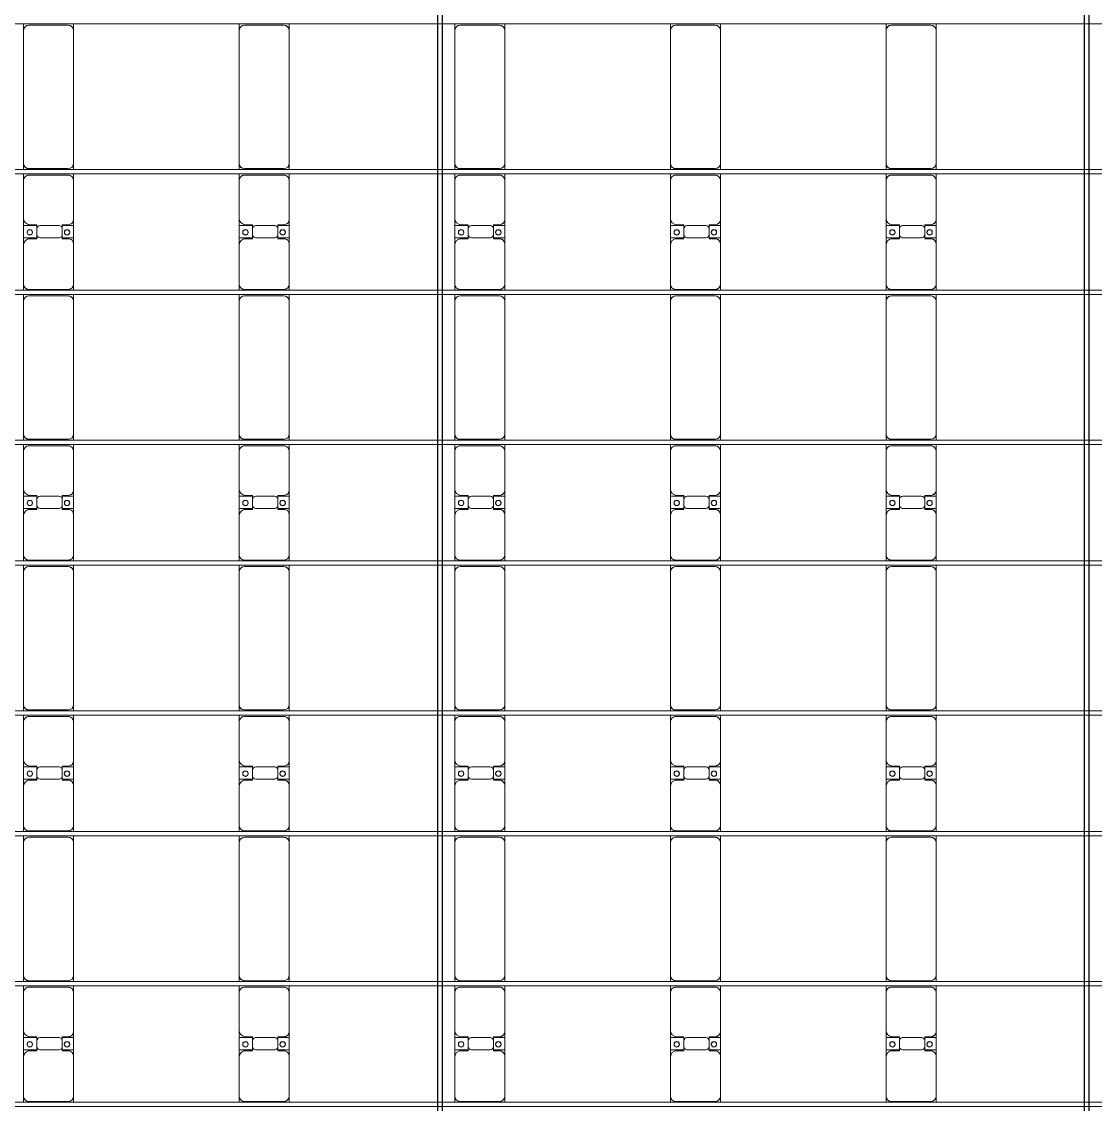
# Model space of a CAD drawing. Header units: millimetres. Extents: x -147246 to 112336, y -213734 to -86506.
# Drawn here: x -84365 to -74407, y -160965 to -150925 of the extents above; entities that cross this region are included whole.
import ezdxf

# ---------------------------------------------------------------- set-up
doc = ezdxf.new("R2010")
doc.units = ezdxf.units.MM
doc.layers.add('A-GENM', color=13, linetype='Continuous', lineweight=9)
doc.layers.add('S-BEAM', color=12, linetype='Continuous', lineweight=9)

# ---------------------------------------------------------------- blocks, each defined once
blk = doc.blocks.new('Dầm C52 - Dầm C52-18783-BỐ TRÍ KHUNG KẾT CẤU BÈ PIN 05')
at = {"layer": 'S-BEAM', "color": 1}
blk.add_line((-74474, 20), (74474, 20), dxfattribs=at)
blk = doc.blocks.new('Dầm C52 - Dầm C52-18784-BỐ TRÍ KHUNG KẾT CẤU BÈ PIN 05')
at = {"layer": 'S-BEAM', "color": 1}
for p, q in [((-74474, 20), (74474, 20)), ((74474, -20), (-74474, -20))]:
    blk.add_line(p, q, dxfattribs=at)
blk = doc.blocks.new('Dầm C52 - Dầm C52-18785-BỐ TRÍ KHUNG KẾT CẤU BÈ PIN 05')
at = {"layer": 'S-BEAM', "color": 1}
for p, q in [((-74474, 20), (74474, 20)), ((74474, -20), (-74474, -20))]:
    blk.add_line(p, q, dxfattribs=at)
blk = doc.blocks.new('Dầm C52 - Dầm C52-18786-BỐ TRÍ KHUNG KẾT CẤU BÈ PIN 05')
at = {"layer": 'S-BEAM', "color": 1}
for p, q in [((-74474, 20), (74474, 20)), ((74474, -20), (-74474, -20))]:
    blk.add_line(p, q, dxfattribs=at)
blk = doc.blocks.new('Dầm C52 - Dầm C52-18787-BỐ TRÍ KHUNG KẾT CẤU BÈ PIN 05')
at = {"layer": 'S-BEAM', "color": 1}
for p, q in [((-74474, 20), (74474, 20)), ((74474, -20), (-74474, -20))]:
    blk.add_line(p, q, dxfattribs=at)
blk = doc.blocks.new('Dầm C52 - Hộp 40x60-25898-BỐ TRÍ KHUNG KẾT CẤU BÈ PIN 05')
at = {"layer": 'S-BEAM', "color": 3, "lineweight": 25}
for p, q in [((-55982, 20), (55982, 20)), ((55982, -20), (-55982, -20))]:
    blk.add_line(p, q, dxfattribs=at)
blk = doc.blocks.new('Dầm C52 - Hộp 40x60-V1-BỐ TRÍ KHUNG KẾT CẤU BÈ PIN 05')
at = {"layer": 'S-BEAM', "color": 3, "lineweight": 25}
for p, q in [((-16391, 20), (55982, 20)), ((55982, -20), (-16391, -20))]:
    blk.add_line(p, q, dxfattribs=at)
blk = doc.blocks.new('Dai phao do pin - DẢI PHAO ĐỠ PIN-V7-BỐ TRÍ KHUNG KẾT CẤU BÈ PIN 05')
at = {"layer": 'A-GENM', "color": 7}
for p, q in [((40873, 242), (40930, 242)), ((41290, 242), (40930, 242)), ((41290, 242), (41472, 242)), ((41358, 242), (41540, 242)), ((41358, 118), (41358, 242)), ((41472, 242), (41472, 118)), ((41890, 242), (41540, 242)), ((41890, 242), (41953, 242)), ((41993, 242), (42050, 242)), ((43280, 242), (42050, 242)), ((43280, 242), (43343, 242)), ((43383, 242), (43440, 242)), ((43800, 242), (43440, 242)), ((43800, 242), (43982, 242)), ((43868, 242), (44050, 242)), ((43868, 118), (43868, 242)), ((43982, 242), (43982, 118)), ((44400, 242), (44050, 242)), ((44400, 242), (44463, 242)), ((44503, 242), (44560, 242)), ((45790, 242), (44560, 242)), ((45790, 242), (45853, 242)), ((45893, 242), (45950, 242)), ((46310, 242), (45950, 242)), ((46310, 242), (46492, 242)), ((46378, 242), (46560, 242)), ((46378, 118), (46378, 242)), ((46492, 242), (46492, 118)), ((46910, 242), (46560, 242)), ((46910, 242), (46973, 242)), ((47013, 242), (47070, 242)), ((48300, 242), (47070, 242)), ((48300, 242), (48363, 242)), ((48403, 242), (48460, 242)), ((48820, 242), (48460, 242)), ((48820, 242), (49002, 242)), ((48888, 242), (49070, 242)), ((48888, 118), (48888, 242)), ((49002, 242), (49002, 118)), ((49420, 242), (49070, 242)), ((49420, 242), (49483, 242)), ((49523, 242), (49580, 242)), ((50810, 242), (49580, 242)), ((50810, 242), (50873, 242)), ((40880, 192), (40880, -173)), ((41350, 118), (41350, 182)), ((41442, 118), (41350, 118)), ((41480, 118), (41388, 118)), ((41480, 182), (41480, 118)), ((41940, -173), (41940, 192)), ((42000, 192), (42000, -173)), ((43330, -173), (43330, 192)), ((43390, 192), (43390, -173)), ((43860, 118), (43860, 182)), ((43952, 118), (43860, 118)), ((43990, 118), (43898, 118)), ((43990, 182), (43990, 118)), ((44450, -173), (44450, 192)), ((44510, 192), (44510, -173)), ((45840, -173), (45840, 192)), ((45900, 192), (45900, -173)), ((46370, 118), (46370, 182)), ((46462, 118), (46370, 118)), ((46500, 118), (46408, 118)), ((46500, 182), (46500, 118)), ((46960, -173), (46960, 192)), ((47020, 192), (47020, -173)), ((48350, -173), (48350, 192)), ((48410, 192), (48410, -173)), ((48880, 118), (48880, 182)), ((48972, 118), (48880, 118)), ((49010, 118), (48918, 118)), ((49010, 182), (49010, 118)), ((49470, -173), (49470, 192)), ((49530, 192), (49530, -173)), ((50860, -173), (50860, 192)), ((41358, 88), (41358, -88)), ((41472, -88), (41472, 88)), ((43868, 88), (43868, -88)), ((43982, -88), (43982, 88)), ((46378, 88), (46378, -88)), ((46492, -88), (46492, 88)), ((48888, 88), (48888, -88)), ((49002, -88), (49002, 88)), ((41350, -173), (41350, -118)), ((41350, -118), (41442, -118)), ((41358, -223), (41358, -118)), ((41388, -118), (41480, -118)), ((41472, -118), (41472, -223)), ((41480, -118), (41480, -173)), ((43860, -173), (43860, -118)), ((43860, -118), (43952, -118)), ((43868, -223), (43868, -118)), ((43898, -118), (43990, -118)), ((43982, -118), (43982, -223)), ((43990, -118), (43990, -173)), ((46370, -173), (46370, -118)), ((46370, -118), (46462, -118)), ((46378, -223), (46378, -118)), ((46408, -118), (46500, -118)), ((46492, -118), (46492, -223)), ((46500, -118), (46500, -173)), ((48880, -173), (48880, -118)), ((48880, -118), (48972, -118)), ((48888, -223), (48888, -118)), ((48918, -118), (49010, -118)), ((49002, -118), (49002, -223)), ((49010, -118), (49010, -173)), ((40930, -223), (40873, -223)), ((40930, -223), (41300, -223)), ((41472, -223), (41300, -223)), ((41530, -223), (41358, -223)), ((41530, -223), (41890, -223)), ((41953, -223), (41890, -223)), ((42050, -223), (41993, -223)), ((42050, -223), (43280, -223)), ((43343, -223), (43280, -223)), ((43440, -223), (43383, -223)), ((43440, -223), (43810, -223)), ((43982, -223), (43810, -223)), ((44040, -223), (43868, -223)), ((44040, -223), (44400, -223)), ((44463, -223), (44400, -223)), ((44560, -223), (44503, -223)), ((44560, -223), (45790, -223)), ((45853, -223), (45790, -223)), ((45950, -223), (45893, -223)), ((45950, -223), (46320, -223)), ((46492, -223), (46320, -223)), ((46550, -223), (46378, -223)), ((46550, -223), (46910, -223)), ((46973, -223), (46910, -223)), ((47070, -223), (47013, -223)), ((47070, -223), (48300, -223)), ((48363, -223), (48300, -223)), ((48460, -223), (48403, -223)), ((48460, -223), (48830, -223)), ((49002, -223), (48830, -223)), ((49060, -223), (48888, -223)), ((49060, -223), (49420, -223)), ((49483, -223), (49420, -223)), ((49580, -223), (49523, -223)), ((49580, -223), (50810, -223)), ((50873, -223), (50810, -223))]:
    blk.add_line(p, q, dxfattribs=at)
for centre, radius, start, end in [((40930, 192), 50, 90, 180), ((40930, 192), 50, 135, 180), ((41290, 182), 60, 360, 90), ((41290, 182), 60, 360, 30), ((41409, 183), 25, 0, 180), ((41411, 183), 25, 0, 180), ((41540, 182), 60, 90, 180), ((41540, 182), 60, 150, 180), ((41890, 192), 50, 360, 90), ((41890, 192), 50, 360, 45), ((42050, 192), 50, 90, 180), ((42050, 192), 50, 105, 180), ((43280, 192), 50, 360, 90), ((43280, 192), 50, 15, 90), ((43440, 192), 50, 90, 180), ((43440, 192), 50, 135, 180), ((43800, 182), 60, 360, 90), ((43800, 182), 60, 360, 30), ((43919, 183), 25, 0, 180), ((43921, 183), 25, 360, 180), ((44050, 182), 60, 90, 180), ((44050, 182), 60, 150, 180), ((44400, 192), 50, 0, 90), ((44400, 192), 50, 0, 45), ((44560, 192), 50, 90, 180), ((44560, 192), 50, 105, 180), ((45790, 192), 50, 0, 90), ((45790, 192), 50, 15, 90), ((45950, 192), 50, 90, 180), ((45950, 192), 50, 135, 180), ((46310, 182), 60, 0, 90), ((46310, 182), 60, 0, 30), ((46429, 183), 25, 0, 180), ((46431, 183), 25, 0, 180), ((46560, 182), 60, 90, 180), ((46560, 182), 60, 150, 180), ((46910, 192), 50, 360, 90), ((46910, 192), 50, 360, 45), ((47070, 192), 50, 90, 180), ((47070, 192), 50, 105, 180), ((48300, 192), 50, 0, 90), ((48300, 192), 50, 15, 90), ((48460, 192), 50, 90, 180), ((48460, 192), 50, 135, 180), ((48820, 182), 60, 0, 90), ((48820, 182), 60, 0, 30), ((48939, 183), 25, 0, 180), ((48941, 183), 25, 0, 180), ((49070, 182), 60, 90, 180), ((49070, 182), 60, 150, 180), ((49420, 192), 50, 0, 90), ((49420, 192), 50, 0, 45), ((49580, 192), 50, 90, 180), ((49580, 192), 50, 105, 180), ((50810, 192), 50, 0, 90), ((50810, 192), 50, 15, 90), ((41388, 88), 30, 90, 180), ((41409, 183), 25, 180, 0), ((41411, 183), 25, 180, 0), ((41442, 88), 30, 0, 90), ((43898, 88), 30, 90, 180), ((43919, 183), 25, 180, 0), ((43921, 183), 25, 180, 360), ((43952, 88), 30, 0, 90), ((46408, 88), 30, 90, 180), ((46429, 183), 25, 180, 0), ((46431, 183), 25, 180, 0), ((46462, 88), 30, 0, 90), ((48918, 88), 30, 90, 180), ((48939, 183), 25, 180, 0), ((48941, 183), 25, 180, 0), ((48972, 88), 30, 0, 90), ((41388, -88), 30, 180, 270), ((41442, -88), 30, 270, 0), ((43898, -88), 30, 180, 270), ((43952, -88), 30, 270, 0), ((46408, -88), 30, 180, 270), ((46462, -88), 30, 270, 0), ((48918, -88), 30, 180, 270), ((48972, -88), 30, 270, 0), ((40930, -173), 50, 180, 270), ((40930, -173), 50, 180, 225), ((41300, -173), 50, 270, 360), ((41300, -173), 50, 315, 0), ((41409, -162), 25, 360, 180), ((41409, -162), 25, 180, 360), ((41411, -162), 25, 0, 180), ((41411, -162), 25, 180, 0), ((41530, -173), 50, 180, 270), ((41530, -173), 50, 180, 225), ((41890, -173), 50, 270, 0), ((41890, -173), 50, 315, 0), ((42050, -173), 50, 180, 270), ((42050, -173), 50, 180, 270), ((43280, -173), 50, 270, 360), ((43280, -173), 50, 285, 360), ((43440, -173), 50, 180, 270), ((43440, -173), 50, 180, 225), ((43810, -173), 50, 270, 360), ((43810, -173), 50, 315, 360), ((43919, -162), 25, 0, 180), ((43919, -162), 25, 180, 360), ((43921, -162), 25, 360, 180), ((43921, -162), 25, 180, 0), ((44040, -173), 50, 180, 270), ((44040, -173), 50, 180, 225), ((44400, -173), 50, 270, 360), ((44400, -173), 50, 315, 360), ((44560, -173), 50, 180, 270), ((44560, -173), 50, 180, 270), ((45790, -173), 50, 270, 0), ((45790, -173), 50, 285, 0), ((45950, -173), 50, 180, 270), ((45950, -173), 50, 180, 225), ((46320, -173), 50, 270, 0), ((46320, -173), 50, 315, 0), ((46429, -162), 25, 360, 180), ((46429, -162), 25, 180, 360), ((46431, -162), 25, 0, 180), ((46431, -162), 25, 180, 0), ((46550, -173), 50, 180, 270), ((46550, -173), 50, 180, 225), ((46910, -173), 50, 270, 0), ((46910, -173), 50, 315, 0), ((47070, -173), 50, 180, 270), ((47070, -173), 50, 180, 270), ((48300, -173), 50, 270, 0), ((48300, -173), 50, 285, 0), ((48460, -173), 50, 180, 270), ((48460, -173), 50, 180, 225), ((48830, -173), 50, 270, 0), ((48830, -173), 50, 315, 0), ((48939, -162), 25, 0, 180), ((48939, -162), 25, 180, 360), ((48941, -162), 25, 0, 180), ((48941, -162), 25, 180, 360), ((49060, -173), 50, 180, 270), ((49060, -173), 50, 180, 225), ((49420, -173), 50, 270, 0), ((49420, -173), 50, 315, 0), ((49580, -173), 50, 180, 270), ((49580, -173), 50, 180, 270), ((50810, -173), 50, 270, 0), ((50810, -173), 50, 285, 0)]:
    blk.add_arc(centre, radius, start, end, dxfattribs=at)
blk = doc.blocks.new('Dai phao do pin - DẢI PHAO ĐỠ PIN-V8-BỐ TRÍ KHUNG KẾT CẤU BÈ PIN 05')
at = {"layer": 'A-GENM', "color": 7}
for p, q in [((40873, 242), (40930, 242)), ((41290, 242), (40930, 242)), ((41290, 242), (41472, 242)), ((41358, 242), (41540, 242)), ((41358, 118), (41358, 242)), ((41472, 242), (41472, 118)), ((41890, 242), (41540, 242)), ((41890, 242), (41953, 242)), ((41993, 242), (42050, 242)), ((43280, 242), (42050, 242)), ((43280, 242), (43343, 242)), ((43383, 242), (43440, 242)), ((43800, 242), (43440, 242)), ((43800, 242), (43982, 242)), ((43868, 242), (44050, 242)), ((43868, 118), (43868, 242)), ((43982, 242), (43982, 118)), ((44400, 242), (44050, 242)), ((44400, 242), (44463, 242)), ((44503, 242), (44560, 242)), ((45790, 242), (44560, 242)), ((45790, 242), (45853, 242)), ((45893, 242), (45950, 242)), ((46310, 242), (45950, 242)), ((46310, 242), (46492, 242)), ((46378, 242), (46560, 242)), ((46378, 118), (46378, 242)), ((46492, 242), (46492, 118)), ((46910, 242), (46560, 242)), ((46910, 242), (46973, 242)), ((47013, 242), (47070, 242)), ((48300, 242), (47070, 242)), ((48300, 242), (48363, 242)), ((48403, 242), (48460, 242)), ((48820, 242), (48460, 242)), ((48820, 242), (49002, 242)), ((48888, 242), (49070, 242)), ((48888, 118), (48888, 242)), ((49002, 242), (49002, 118)), ((49420, 242), (49070, 242)), ((49420, 242), (49483, 242)), ((49523, 242), (49580, 242)), ((50810, 242), (49580, 242)), ((50810, 242), (50873, 242)), ((40880, 192), (40880, -173)), ((41350, 118), (41350, 182)), ((41442, 118), (41350, 118)), ((41480, 118), (41388, 118)), ((41480, 182), (41480, 118)), ((41940, -173), (41940, 192)), ((42000, 192), (42000, -173)), ((43330, -173), (43330, 192)), ((43390, 192), (43390, -173)), ((43860, 118), (43860, 182)), ((43952, 118), (43860, 118)), ((43990, 118), (43898, 118)), ((43990, 182), (43990, 118)), ((44450, -173), (44450, 192)), ((44510, 192), (44510, -173)), ((45840, -173), (45840, 192)), ((45900, 192), (45900, -173)), ((46370, 118), (46370, 182)), ((46462, 118), (46370, 118)), ((46500, 118), (46408, 118)), ((46500, 182), (46500, 118)), ((46960, -173), (46960, 192)), ((47020, 192), (47020, -173)), ((48350, -173), (48350, 192)), ((48410, 192), (48410, -173)), ((48880, 118), (48880, 182)), ((48972, 118), (48880, 118)), ((49010, 118), (48918, 118)), ((49010, 182), (49010, 118)), ((49470, -173), (49470, 192)), ((49530, 192), (49530, -173)), ((50860, -173), (50860, 192)), ((41358, 88), (41358, -88)), ((41472, -88), (41472, 88)), ((43868, 88), (43868, -88)), ((43982, -88), (43982, 88)), ((46378, 88), (46378, -88)), ((46492, -88), (46492, 88)), ((48888, 88), (48888, -88)), ((49002, -88), (49002, 88)), ((41350, -173), (41350, -118)), ((41350, -118), (41442, -118)), ((41358, -223), (41358, -118)), ((41388, -118), (41480, -118)), ((41472, -118), (41472, -223)), ((41480, -118), (41480, -173)), ((43860, -173), (43860, -118)), ((43860, -118), (43952, -118)), ((43868, -223), (43868, -118)), ((43898, -118), (43990, -118)), ((43982, -118), (43982, -223)), ((43990, -118), (43990, -173)), ((46370, -173), (46370, -118)), ((46370, -118), (46462, -118)), ((46378, -223), (46378, -118)), ((46408, -118), (46500, -118)), ((46492, -118), (46492, -223)), ((46500, -118), (46500, -173)), ((48880, -173), (48880, -118)), ((48880, -118), (48972, -118)), ((48888, -223), (48888, -118)), ((48918, -118), (49010, -118)), ((49002, -118), (49002, -223)), ((49010, -118), (49010, -173)), ((40930, -223), (40873, -223)), ((40930, -223), (41300, -223)), ((41472, -223), (41300, -223)), ((41530, -223), (41358, -223)), ((41530, -223), (41890, -223)), ((41953, -223), (41890, -223)), ((42050, -223), (41993, -223)), ((42050, -223), (43280, -223)), ((43343, -223), (43280, -223)), ((43440, -223), (43383, -223)), ((43440, -223), (43810, -223)), ((43982, -223), (43810, -223)), ((44040, -223), (43868, -223)), ((44040, -223), (44400, -223)), ((44463, -223), (44400, -223)), ((44560, -223), (44503, -223)), ((44560, -223), (45790, -223)), ((45853, -223), (45790, -223)), ((45950, -223), (45893, -223)), ((45950, -223), (46320, -223)), ((46492, -223), (46320, -223)), ((46550, -223), (46378, -223)), ((46550, -223), (46910, -223)), ((46973, -223), (46910, -223)), ((47070, -223), (47013, -223)), ((47070, -223), (48300, -223)), ((48363, -223), (48300, -223)), ((48460, -223), (48403, -223)), ((48460, -223), (48830, -223)), ((49002, -223), (48830, -223)), ((49060, -223), (48888, -223)), ((49060, -223), (49420, -223)), ((49483, -223), (49420, -223)), ((49580, -223), (49523, -223)), ((49580, -223), (50810, -223)), ((50873, -223), (50810, -223))]:
    blk.add_line(p, q, dxfattribs=at)
for centre, radius, start, end in [((40930, 192), 50, 90, 180), ((40930, 192), 50, 135, 180), ((41290, 182), 60, 360, 90), ((41290, 182), 60, 360, 30), ((41409, 183), 25, 0, 180), ((41411, 183), 25, 0, 180), ((41540, 182), 60, 90, 180), ((41540, 182), 60, 150, 180), ((41890, 192), 50, 360, 90), ((41890, 192), 50, 6.1903, 45), ((42050, 192), 50, 90, 180), ((42050, 192), 50, 105, 173.8094), ((43280, 192), 50, 360, 90), ((43280, 192), 50, 15, 90), ((43440, 192), 50, 90, 180), ((43440, 192), 50, 135, 173.803), ((43800, 182), 60, 360, 90), ((43800, 182), 60, 360, 30), ((43919, 183), 25, 0, 180), ((43921, 183), 25, 360, 180), ((44050, 182), 60, 90, 180), ((44050, 182), 60, 150, 180), ((44400, 192), 50, 0, 90), ((44400, 192), 50, 6.202, 45), ((44560, 192), 50, 90, 180), ((44560, 192), 50, 105, 173.7978), ((45790, 192), 50, 0, 90), ((45790, 192), 50, 15, 90), ((45950, 192), 50, 90, 180), ((45950, 192), 50, 135, 180), ((46310, 182), 60, 0, 90), ((46310, 182), 60, 0, 30), ((46429, 183), 25, 0, 180), ((46431, 183), 25, 0, 180), ((46560, 182), 60, 90, 180), ((46560, 182), 60, 150, 180), ((46910, 192), 50, 360, 90), ((46910, 192), 50, 360, 45), ((47070, 192), 50, 90, 180), ((47070, 192), 50, 105, 180), ((48300, 192), 50, 0, 90), ((48300, 192), 50, 15, 90), ((48460, 192), 50, 90, 180), ((48460, 192), 50, 135, 180), ((48820, 182), 60, 0, 90), ((48820, 182), 60, 0, 30), ((48939, 183), 25, 0, 180), ((48941, 183), 25, 0, 180), ((49070, 182), 60, 90, 180), ((49070, 182), 60, 150, 180), ((49420, 192), 50, 0, 90), ((49420, 192), 50, 6.2252, 45), ((49580, 192), 50, 90, 180), ((49580, 192), 50, 105, 173.7745), ((50810, 192), 50, 0, 90), ((50810, 192), 50, 15, 90), ((41388, 88), 30, 90, 180), ((41409, 183), 25, 180, 0), ((41411, 183), 25, 180, 0), ((41442, 88), 30, 0, 90), ((43898, 88), 30, 90, 180), ((43919, 183), 25, 180, 0), ((43921, 183), 25, 180, 360), ((43952, 88), 30, 0, 90), ((46408, 88), 30, 90, 180), ((46429, 183), 25, 180, 0), ((46431, 183), 25, 180, 0), ((46462, 88), 30, 0, 90), ((48918, 88), 30, 90, 180), ((48939, 183), 25, 180, 0), ((48941, 183), 25, 180, 0), ((48972, 88), 30, 0, 90), ((41388, -88), 30, 180, 270), ((41442, -88), 30, 270, 0), ((43898, -88), 30, 180, 270), ((43952, -88), 30, 270, 0), ((46408, -88), 30, 180, 270), ((46462, -88), 30, 270, 0), ((48918, -88), 30, 180, 270), ((48972, -88), 30, 270, 0), ((40930, -173), 50, 180, 270), ((40930, -173), 50, 180, 225), ((41300, -173), 50, 270, 360), ((41300, -173), 50, 315, 0), ((41409, -162), 25, 360, 180), ((41409, -162), 25, 180, 360), ((41411, -162), 25, 0, 180), ((41411, -162), 25, 180, 0), ((41530, -173), 50, 180, 270), ((41530, -173), 50, 180, 225), ((41890, -173), 50, 270, 0), ((41890, -173), 50, 315, 0), ((42050, -173), 50, 180, 270), ((42050, -173), 50, 180, 270), ((43280, -173), 50, 270, 360), ((43280, -173), 50, 285, 360), ((43440, -173), 50, 180, 270), ((43440, -173), 50, 180, 225), ((43810, -173), 50, 270, 360), ((43810, -173), 50, 315, 360), ((43919, -162), 25, 0, 180), ((43919, -162), 25, 180, 360), ((43921, -162), 25, 360, 180), ((43921, -162), 25, 180, 0), ((44040, -173), 50, 180, 270), ((44040, -173), 50, 180, 225), ((44400, -173), 50, 270, 360), ((44400, -173), 50, 315, 360), ((44560, -173), 50, 180, 270), ((44560, -173), 50, 180, 270), ((45790, -173), 50, 270, 0), ((45790, -173), 50, 285, 0), ((45950, -173), 50, 180, 270), ((45950, -173), 50, 180, 225), ((46320, -173), 50, 270, 0), ((46320, -173), 50, 315, 0), ((46429, -162), 25, 360, 180), ((46429, -162), 25, 180, 360), ((46431, -162), 25, 0, 180), ((46431, -162), 25, 180, 0), ((46550, -173), 50, 180, 270), ((46550, -173), 50, 180, 225), ((46910, -173), 50, 270, 0), ((46910, -173), 50, 315, 0), ((47070, -173), 50, 180, 270), ((47070, -173), 50, 180, 270), ((48300, -173), 50, 270, 0), ((48300, -173), 50, 285, 0), ((48460, -173), 50, 180, 270), ((48460, -173), 50, 180, 225), ((48830, -173), 50, 270, 0), ((48830, -173), 50, 315, 0), ((48939, -162), 25, 0, 180), ((48939, -162), 25, 180, 360), ((48941, -162), 25, 0, 180), ((48941, -162), 25, 180, 360), ((49060, -173), 50, 180, 270), ((49060, -173), 50, 180, 225), ((49420, -173), 50, 270, 0), ((49420, -173), 50, 315, 0), ((49580, -173), 50, 180, 270), ((49580, -173), 50, 180, 270), ((50810, -173), 50, 270, 0), ((50810, -173), 50, 285, 0)]:
    blk.add_arc(centre, radius, start, end, dxfattribs=at)
blk = doc.blocks.new('Dai phao do pin - DẢI PHAO ĐỠ PIN-V9-BỐ TRÍ KHUNG KẾT CẤU BÈ PIN 05')
at = {"layer": 'A-GENM', "color": 7}
for p, q in [((40873, 242), (40930, 242)), ((41290, 242), (40930, 242)), ((41290, 242), (41472, 242)), ((41358, 242), (41540, 242)), ((41358, 118), (41358, 242)), ((41472, 242), (41472, 118)), ((41890, 242), (41540, 242)), ((41890, 242), (41953, 242)), ((41993, 242), (42050, 242)), ((43280, 242), (42050, 242)), ((43280, 242), (43343, 242)), ((43383, 242), (43440, 242)), ((43800, 242), (43440, 242)), ((43800, 242), (43982, 242)), ((43868, 242), (44050, 242)), ((43868, 118), (43868, 242)), ((43982, 242), (43982, 118)), ((44400, 242), (44050, 242)), ((44400, 242), (44463, 242)), ((44503, 242), (44560, 242)), ((45790, 242), (44560, 242)), ((45790, 242), (45853, 242)), ((45893, 242), (45950, 242)), ((46310, 242), (45950, 242)), ((46310, 242), (46492, 242)), ((46378, 242), (46560, 242)), ((46378, 118), (46378, 242)), ((46492, 242), (46492, 118)), ((46910, 242), (46560, 242)), ((46910, 242), (46973, 242)), ((47013, 242), (47070, 242)), ((48300, 242), (47070, 242)), ((48300, 242), (48363, 242)), ((48403, 242), (48460, 242)), ((48820, 242), (48460, 242)), ((48820, 242), (49002, 242)), ((48888, 242), (49070, 242)), ((48888, 118), (48888, 242)), ((49002, 242), (49002, 118)), ((49420, 242), (49070, 242)), ((49420, 242), (49483, 242)), ((49523, 242), (49580, 242)), ((50810, 242), (49580, 242)), ((50810, 242), (50873, 242)), ((40880, 192), (40880, -173)), ((41350, 118), (41350, 182)), ((41442, 118), (41350, 118)), ((41480, 118), (41388, 118)), ((41480, 182), (41480, 118)), ((41940, -173), (41940, 192)), ((42000, 192), (42000, -173)), ((43330, -173), (43330, 192)), ((43390, 192), (43390, -173)), ((43860, 118), (43860, 182)), ((43952, 118), (43860, 118)), ((43990, 118), (43898, 118)), ((43990, 182), (43990, 118)), ((44450, -173), (44450, 192)), ((44510, 192), (44510, -173)), ((45840, -173), (45840, 192)), ((45900, 192), (45900, -173)), ((46370, 118), (46370, 182)), ((46462, 118), (46370, 118)), ((46500, 118), (46408, 118)), ((46500, 182), (46500, 118)), ((46960, -173), (46960, 192)), ((47020, 192), (47020, -173)), ((48350, -173), (48350, 192)), ((48410, 192), (48410, -173)), ((48880, 118), (48880, 182)), ((48972, 118), (48880, 118)), ((49010, 118), (48918, 118)), ((49010, 182), (49010, 118)), ((49470, -173), (49470, 192)), ((49530, 192), (49530, -173)), ((50860, -173), (50860, 192)), ((41358, 88), (41358, -88)), ((41472, -88), (41472, 88)), ((43868, 88), (43868, -88)), ((43982, -88), (43982, 88)), ((46378, 88), (46378, -88)), ((46492, -88), (46492, 88)), ((48888, 88), (48888, -88)), ((49002, -88), (49002, 88)), ((41350, -173), (41350, -118)), ((41350, -118), (41442, -118)), ((41358, -223), (41358, -118)), ((41388, -118), (41480, -118)), ((41472, -118), (41472, -223)), ((41480, -118), (41480, -173)), ((43860, -173), (43860, -118)), ((43860, -118), (43952, -118)), ((43868, -223), (43868, -118)), ((43898, -118), (43990, -118)), ((43982, -118), (43982, -223)), ((43990, -118), (43990, -173)), ((46370, -173), (46370, -118)), ((46370, -118), (46462, -118)), ((46378, -223), (46378, -118)), ((46408, -118), (46500, -118)), ((46492, -118), (46492, -223)), ((46500, -118), (46500, -173)), ((48880, -173), (48880, -118)), ((48880, -118), (48972, -118)), ((48888, -223), (48888, -118)), ((48918, -118), (49010, -118)), ((49002, -118), (49002, -223)), ((49010, -118), (49010, -173)), ((40930, -223), (40873, -223)), ((40930, -223), (41300, -223)), ((41472, -223), (41300, -223)), ((41530, -223), (41358, -223)), ((41530, -223), (41890, -223)), ((41953, -223), (41890, -223)), ((42050, -223), (41993, -223)), ((42050, -223), (43280, -223)), ((43343, -223), (43280, -223)), ((43440, -223), (43383, -223)), ((43440, -223), (43810, -223)), ((43982, -223), (43810, -223)), ((44040, -223), (43868, -223)), ((44040, -223), (44400, -223)), ((44463, -223), (44400, -223)), ((44560, -223), (44503, -223)), ((44560, -223), (45790, -223)), ((45853, -223), (45790, -223)), ((45950, -223), (45893, -223)), ((45950, -223), (46320, -223)), ((46492, -223), (46320, -223)), ((46550, -223), (46378, -223)), ((46550, -223), (46910, -223)), ((46973, -223), (46910, -223)), ((47070, -223), (47013, -223)), ((47070, -223), (48300, -223)), ((48363, -223), (48300, -223)), ((48460, -223), (48403, -223)), ((48460, -223), (48830, -223)), ((49002, -223), (48830, -223)), ((49060, -223), (48888, -223)), ((49060, -223), (49420, -223)), ((49483, -223), (49420, -223)), ((49580, -223), (49523, -223)), ((49580, -223), (50810, -223)), ((50873, -223), (50810, -223))]:
    blk.add_line(p, q, dxfattribs=at)
for centre, radius, start, end in [((40930, 192), 50, 90, 180), ((40930, 192), 50, 135, 180), ((41290, 182), 60, 360, 90), ((41290, 182), 60, 360, 30), ((41409, 183), 25, 0, 180), ((41411, 183), 25, 0, 180), ((41540, 182), 60, 90, 180), ((41540, 182), 60, 150, 180), ((41890, 192), 50, 360, 90), ((41890, 192), 50, 360, 45), ((42050, 192), 50, 90, 180), ((42050, 192), 50, 105, 180), ((43280, 192), 50, 360, 90), ((43280, 192), 50, 15, 90), ((43440, 192), 50, 90, 180), ((43440, 192), 50, 135, 180), ((43800, 182), 60, 360, 90), ((43800, 182), 60, 360, 30), ((43919, 183), 25, 0, 180), ((43921, 183), 25, 360, 180), ((44050, 182), 60, 90, 180), ((44050, 182), 60, 150, 180), ((44400, 192), 50, 0, 90), ((44400, 192), 50, 0, 45), ((44560, 192), 50, 90, 180), ((44560, 192), 50, 105, 180), ((45790, 192), 50, 0, 90), ((45790, 192), 50, 15, 90), ((45950, 192), 50, 90, 180), ((45950, 192), 50, 135, 180), ((46310, 182), 60, 0, 90), ((46310, 182), 60, 0, 30), ((46429, 183), 25, 0, 180), ((46431, 183), 25, 0, 180), ((46560, 182), 60, 90, 180), ((46560, 182), 60, 150, 180), ((46910, 192), 50, 360, 90), ((46910, 192), 50, 360, 45), ((47070, 192), 50, 90, 180), ((47070, 192), 50, 105, 180), ((48300, 192), 50, 0, 90), ((48300, 192), 50, 15, 90), ((48460, 192), 50, 90, 180), ((48460, 192), 50, 135, 180), ((48820, 182), 60, 0, 90), ((48820, 182), 60, 0, 30), ((48939, 183), 25, 0, 180), ((48941, 183), 25, 0, 180), ((49070, 182), 60, 90, 180), ((49070, 182), 60, 150, 180), ((49420, 192), 50, 0, 90), ((49420, 192), 50, 0, 45), ((49580, 192), 50, 90, 180), ((49580, 192), 50, 105, 180), ((50810, 192), 50, 0, 90), ((50810, 192), 50, 15, 90), ((41388, 88), 30, 90, 180), ((41409, 183), 25, 180, 0), ((41411, 183), 25, 180, 0), ((41442, 88), 30, 0, 90), ((43898, 88), 30, 90, 180), ((43919, 183), 25, 180, 0), ((43921, 183), 25, 180, 360), ((43952, 88), 30, 0, 90), ((46408, 88), 30, 90, 180), ((46429, 183), 25, 180, 0), ((46431, 183), 25, 180, 0), ((46462, 88), 30, 0, 90), ((48918, 88), 30, 90, 180), ((48939, 183), 25, 180, 0), ((48941, 183), 25, 180, 0), ((48972, 88), 30, 0, 90), ((41388, -88), 30, 180, 270), ((41442, -88), 30, 270, 0), ((43898, -88), 30, 180, 270), ((43952, -88), 30, 270, 0), ((46408, -88), 30, 180, 270), ((46462, -88), 30, 270, 0), ((48918, -88), 30, 180, 270), ((48972, -88), 30, 270, 0), ((40930, -173), 50, 180, 270), ((40930, -173), 50, 180, 225), ((41300, -173), 50, 270, 360), ((41300, -173), 50, 315, 0), ((41409, -162), 25, 360, 180), ((41409, -162), 25, 180, 360), ((41411, -162), 25, 0, 180), ((41411, -162), 25, 180, 0), ((41530, -173), 50, 180, 270), ((41530, -173), 50, 180, 225), ((41890, -173), 50, 270, 0), ((41890, -173), 50, 315, 0), ((42050, -173), 50, 180, 270), ((42050, -173), 50, 180, 270), ((43280, -173), 50, 270, 360), ((43280, -173), 50, 285, 360), ((43440, -173), 50, 180, 270), ((43440, -173), 50, 180, 225), ((43810, -173), 50, 270, 360), ((43810, -173), 50, 315, 360), ((43919, -162), 25, 0, 180), ((43919, -162), 25, 180, 360), ((43921, -162), 25, 360, 180), ((43921, -162), 25, 180, 0), ((44040, -173), 50, 180, 270), ((44040, -173), 50, 180, 225), ((44400, -173), 50, 270, 360), ((44400, -173), 50, 315, 360), ((44560, -173), 50, 180, 270), ((44560, -173), 50, 180, 270), ((45790, -173), 50, 270, 0), ((45790, -173), 50, 285, 0), ((45950, -173), 50, 180, 270), ((45950, -173), 50, 180, 225), ((46320, -173), 50, 270, 0), ((46320, -173), 50, 315, 0), ((46429, -162), 25, 360, 180), ((46429, -162), 25, 180, 360), ((46431, -162), 25, 0, 180), ((46431, -162), 25, 180, 0), ((46550, -173), 50, 180, 270), ((46550, -173), 50, 180, 225), ((46910, -173), 50, 270, 0), ((46910, -173), 50, 315, 0), ((47070, -173), 50, 180, 270), ((47070, -173), 50, 180, 270), ((48300, -173), 50, 270, 0), ((48300, -173), 50, 285, 0), ((48460, -173), 50, 180, 270), ((48460, -173), 50, 180, 225), ((48830, -173), 50, 270, 0), ((48830, -173), 50, 315, 0), ((48939, -162), 25, 0, 180), ((48939, -162), 25, 180, 360), ((48941, -162), 25, 0, 180), ((48941, -162), 25, 180, 360), ((49060, -173), 50, 180, 270), ((49060, -173), 50, 180, 225), ((49420, -173), 50, 270, 0), ((49420, -173), 50, 315, 0), ((49580, -173), 50, 180, 270), ((49580, -173), 50, 180, 270), ((50810, -173), 50, 270, 0), ((50810, -173), 50, 285, 0)]:
    blk.add_arc(centre, radius, start, end, dxfattribs=at)
blk = doc.blocks.new('Dai phao do pin - DẢI PHAO ĐỠ PIN-V10-BỐ TRÍ KHUNG KẾT CẤU BÈ PIN 05')
at = {"layer": 'A-GENM', "color": 7}
for p, q in [((40873, 242), (40930, 242)), ((41290, 242), (40930, 242)), ((41290, 242), (41472, 242)), ((41358, 242), (41540, 242)), ((41358, 118), (41358, 242)), ((41472, 242), (41472, 118)), ((41890, 242), (41540, 242)), ((41890, 242), (41953, 242)), ((41993, 242), (42050, 242)), ((43280, 242), (42050, 242)), ((43280, 242), (43343, 242)), ((43383, 242), (43440, 242)), ((43800, 242), (43440, 242)), ((43800, 242), (43982, 242)), ((43868, 242), (44050, 242)), ((43868, 118), (43868, 242)), ((43982, 242), (43982, 118)), ((44400, 242), (44050, 242)), ((44400, 242), (44463, 242)), ((44503, 242), (44560, 242)), ((45790, 242), (44560, 242)), ((45790, 242), (45853, 242)), ((45893, 242), (45950, 242)), ((46310, 242), (45950, 242)), ((46310, 242), (46492, 242)), ((46378, 242), (46560, 242)), ((46378, 118), (46378, 242)), ((46492, 242), (46492, 118)), ((46910, 242), (46560, 242)), ((46910, 242), (46973, 242)), ((47013, 242), (47070, 242)), ((48300, 242), (47070, 242)), ((48300, 242), (48363, 242)), ((48403, 242), (48460, 242)), ((48820, 242), (48460, 242)), ((48820, 242), (49002, 242)), ((48888, 242), (49070, 242)), ((48888, 118), (48888, 242)), ((49002, 242), (49002, 118)), ((49420, 242), (49070, 242)), ((49420, 242), (49483, 242)), ((49523, 242), (49580, 242)), ((50810, 242), (49580, 242)), ((50810, 242), (50873, 242)), ((40880, 192), (40880, -173)), ((41350, 118), (41350, 182)), ((41442, 118), (41350, 118)), ((41480, 118), (41388, 118)), ((41480, 182), (41480, 118)), ((41940, -173), (41940, 192)), ((42000, 192), (42000, -173)), ((43330, -173), (43330, 192)), ((43390, 192), (43390, -173)), ((43860, 118), (43860, 182)), ((43952, 118), (43860, 118)), ((43990, 118), (43898, 118)), ((43990, 182), (43990, 118)), ((44450, -173), (44450, 192)), ((44510, 192), (44510, -173)), ((45840, -173), (45840, 192)), ((45900, 192), (45900, -173)), ((46370, 118), (46370, 182)), ((46462, 118), (46370, 118)), ((46500, 118), (46408, 118)), ((46500, 182), (46500, 118)), ((46960, -173), (46960, 192)), ((47020, 192), (47020, -173)), ((48350, -173), (48350, 192)), ((48410, 192), (48410, -173)), ((48880, 118), (48880, 182)), ((48972, 118), (48880, 118)), ((49010, 118), (48918, 118)), ((49010, 182), (49010, 118)), ((49470, -173), (49470, 192)), ((49530, 192), (49530, -173)), ((50860, -173), (50860, 192)), ((41358, 88), (41358, -88)), ((41472, -88), (41472, 88)), ((43868, 88), (43868, -88)), ((43982, -88), (43982, 88)), ((46378, 88), (46378, -88)), ((46492, -88), (46492, 88)), ((48888, 88), (48888, -88)), ((49002, -88), (49002, 88)), ((41350, -173), (41350, -118)), ((41350, -118), (41442, -118)), ((41358, -223), (41358, -118)), ((41388, -118), (41480, -118)), ((41472, -118), (41472, -223)), ((41480, -118), (41480, -173)), ((43860, -173), (43860, -118)), ((43860, -118), (43952, -118)), ((43868, -223), (43868, -118)), ((43898, -118), (43990, -118)), ((43982, -118), (43982, -223)), ((43990, -118), (43990, -173)), ((46370, -173), (46370, -118)), ((46370, -118), (46462, -118)), ((46378, -223), (46378, -118)), ((46408, -118), (46500, -118)), ((46492, -118), (46492, -223)), ((46500, -118), (46500, -173)), ((48880, -173), (48880, -118)), ((48880, -118), (48972, -118)), ((48888, -223), (48888, -118)), ((48918, -118), (49010, -118)), ((49002, -118), (49002, -223)), ((49010, -118), (49010, -173)), ((40930, -223), (40873, -223)), ((40930, -223), (41300, -223)), ((41472, -223), (41300, -223)), ((41530, -223), (41358, -223)), ((41530, -223), (41890, -223)), ((41953, -223), (41890, -223)), ((42050, -223), (41993, -223)), ((42050, -223), (43280, -223)), ((43343, -223), (43280, -223)), ((43440, -223), (43383, -223)), ((43440, -223), (43810, -223)), ((43982, -223), (43810, -223)), ((44040, -223), (43868, -223)), ((44040, -223), (44400, -223)), ((44463, -223), (44400, -223)), ((44560, -223), (44503, -223)), ((44560, -223), (45790, -223)), ((45853, -223), (45790, -223)), ((45950, -223), (45893, -223)), ((45950, -223), (46320, -223)), ((46492, -223), (46320, -223)), ((46550, -223), (46378, -223)), ((46550, -223), (46910, -223)), ((46973, -223), (46910, -223)), ((47070, -223), (47013, -223)), ((47070, -223), (48300, -223)), ((48363, -223), (48300, -223)), ((48460, -223), (48403, -223)), ((48460, -223), (48830, -223)), ((49002, -223), (48830, -223)), ((49060, -223), (48888, -223)), ((49060, -223), (49420, -223)), ((49483, -223), (49420, -223)), ((49580, -223), (49523, -223)), ((49580, -223), (50810, -223)), ((50873, -223), (50810, -223))]:
    blk.add_line(p, q, dxfattribs=at)
for centre, radius, start, end in [((40930, 192), 50, 90, 180), ((40930, 192), 50, 135, 180), ((41290, 182), 60, 360, 90), ((41290, 182), 60, 360, 30), ((41409, 183), 25, 0, 180), ((41411, 183), 25, 0, 180), ((41540, 182), 60, 90, 180), ((41540, 182), 60, 150, 180), ((41890, 192), 50, 360, 90), ((41890, 192), 50, 360, 45), ((42050, 192), 50, 90, 180), ((42050, 192), 50, 105, 180), ((43280, 192), 50, 360, 90), ((43280, 192), 50, 15, 90), ((43440, 192), 50, 90, 180), ((43440, 192), 50, 135, 180), ((43800, 182), 60, 360, 90), ((43800, 182), 60, 360, 30), ((43919, 183), 25, 0, 180), ((43921, 183), 25, 360, 180), ((44050, 182), 60, 90, 180), ((44050, 182), 60, 150, 180), ((44400, 192), 50, 0, 90), ((44400, 192), 50, 0, 45), ((44560, 192), 50, 90, 180), ((44560, 192), 50, 105, 180), ((45790, 192), 50, 0, 90), ((45790, 192), 50, 15, 90), ((45950, 192), 50, 90, 180), ((45950, 192), 50, 135, 180), ((46310, 182), 60, 0, 90), ((46310, 182), 60, 0, 30), ((46429, 183), 25, 0, 180), ((46431, 183), 25, 0, 180), ((46560, 182), 60, 90, 180), ((46560, 182), 60, 150, 180), ((46910, 192), 50, 360, 90), ((46910, 192), 50, 360, 45), ((47070, 192), 50, 90, 180), ((47070, 192), 50, 105, 180), ((48300, 192), 50, 0, 90), ((48300, 192), 50, 15, 90), ((48460, 192), 50, 90, 180), ((48460, 192), 50, 135, 180), ((48820, 182), 60, 0, 90), ((48820, 182), 60, 0, 30), ((48939, 183), 25, 0, 180), ((48941, 183), 25, 0, 180), ((49070, 182), 60, 90, 180), ((49070, 182), 60, 150, 180), ((49420, 192), 50, 0, 90), ((49420, 192), 50, 0, 45), ((49580, 192), 50, 90, 180), ((49580, 192), 50, 105, 180), ((50810, 192), 50, 0, 90), ((50810, 192), 50, 15, 90), ((41388, 88), 30, 90, 180), ((41409, 183), 25, 180, 0), ((41411, 183), 25, 180, 0), ((41442, 88), 30, 0, 90), ((43898, 88), 30, 90, 180), ((43919, 183), 25, 180, 0), ((43921, 183), 25, 180, 360), ((43952, 88), 30, 0, 90), ((46408, 88), 30, 90, 180), ((46429, 183), 25, 180, 0), ((46431, 183), 25, 180, 0), ((46462, 88), 30, 0, 90), ((48918, 88), 30, 90, 180), ((48939, 183), 25, 180, 0), ((48941, 183), 25, 180, 0), ((48972, 88), 30, 0, 90), ((41388, -88), 30, 180, 270), ((41442, -88), 30, 270, 0), ((43898, -88), 30, 180, 270), ((43952, -88), 30, 270, 0), ((46408, -88), 30, 180, 270), ((46462, -88), 30, 270, 0), ((48918, -88), 30, 180, 270), ((48972, -88), 30, 270, 0), ((40930, -173), 50, 180, 270), ((40930, -173), 50, 180, 225), ((41300, -173), 50, 270, 360), ((41300, -173), 50, 315, 0), ((41409, -162), 25, 360, 180), ((41409, -162), 25, 180, 360), ((41411, -162), 25, 0, 180), ((41411, -162), 25, 180, 0), ((41530, -173), 50, 180, 270), ((41530, -173), 50, 180, 225), ((41890, -173), 50, 270, 0), ((41890, -173), 50, 315, 0), ((42050, -173), 50, 180, 270), ((42050, -173), 50, 180, 270), ((43280, -173), 50, 270, 360), ((43280, -173), 50, 285, 360), ((43440, -173), 50, 180, 270), ((43440, -173), 50, 180, 225), ((43810, -173), 50, 270, 360), ((43810, -173), 50, 315, 360), ((43919, -162), 25, 0, 180), ((43919, -162), 25, 180, 360), ((43921, -162), 25, 360, 180), ((43921, -162), 25, 180, 0), ((44040, -173), 50, 180, 270), ((44040, -173), 50, 180, 225), ((44400, -173), 50, 270, 360), ((44400, -173), 50, 315, 360), ((44560, -173), 50, 180, 270), ((44560, -173), 50, 180, 270), ((45790, -173), 50, 270, 0), ((45790, -173), 50, 285, 0), ((45950, -173), 50, 180, 270), ((45950, -173), 50, 180, 225), ((46320, -173), 50, 270, 0), ((46320, -173), 50, 315, 0), ((46429, -162), 25, 360, 180), ((46429, -162), 25, 180, 360), ((46431, -162), 25, 0, 180), ((46431, -162), 25, 180, 0), ((46550, -173), 50, 180, 270), ((46550, -173), 50, 180, 225), ((46910, -173), 50, 270, 0), ((46910, -173), 50, 315, 0), ((47070, -173), 50, 180, 270), ((47070, -173), 50, 180, 270), ((48300, -173), 50, 270, 0), ((48300, -173), 50, 285, 0), ((48460, -173), 50, 180, 270), ((48460, -173), 50, 180, 225), ((48830, -173), 50, 270, 0), ((48830, -173), 50, 315, 0), ((48939, -162), 25, 0, 180), ((48939, -162), 25, 180, 360), ((48941, -162), 25, 0, 180), ((48941, -162), 25, 180, 360), ((49060, -173), 50, 180, 270), ((49060, -173), 50, 180, 225), ((49420, -173), 50, 270, 0), ((49420, -173), 50, 315, 0), ((49580, -173), 50, 180, 270), ((49580, -173), 50, 180, 270), ((50810, -173), 50, 270, 0), ((50810, -173), 50, 285, 0)]:
    blk.add_arc(centre, radius, start, end, dxfattribs=at)
blk = doc.blocks.new('Dai phao do pin - DẢI PHAO ĐỠ PIN-V11-BỐ TRÍ KHUNG KẾT CẤU BÈ PIN 05')
at = {"layer": 'A-GENM', "color": 7}
for p, q in [((40873, 242), (40930, 242)), ((41290, 242), (40930, 242)), ((41290, 242), (41472, 242)), ((41358, 242), (41540, 242)), ((41358, 118), (41358, 242)), ((41472, 242), (41472, 118)), ((41890, 242), (41540, 242)), ((41890, 242), (41953, 242)), ((41993, 242), (42050, 242)), ((43280, 242), (42050, 242)), ((43280, 242), (43343, 242)), ((43383, 242), (43440, 242)), ((43800, 242), (43440, 242)), ((43800, 242), (43982, 242)), ((43868, 242), (44050, 242)), ((43868, 118), (43868, 242)), ((43982, 242), (43982, 118)), ((44400, 242), (44050, 242)), ((44400, 242), (44463, 242)), ((44503, 242), (44560, 242)), ((45790, 242), (44560, 242)), ((45790, 242), (45853, 242)), ((45893, 242), (45950, 242)), ((46310, 242), (45950, 242)), ((46310, 242), (46492, 242)), ((46378, 242), (46560, 242)), ((46378, 118), (46378, 242)), ((46492, 242), (46492, 118)), ((46910, 242), (46560, 242)), ((46910, 242), (46973, 242)), ((47013, 242), (47070, 242)), ((48300, 242), (47070, 242)), ((48300, 242), (48363, 242)), ((48403, 242), (48460, 242)), ((48820, 242), (48460, 242)), ((48820, 242), (49002, 242)), ((48888, 242), (49070, 242)), ((48888, 118), (48888, 242)), ((49002, 242), (49002, 118)), ((49420, 242), (49070, 242)), ((49420, 242), (49483, 242)), ((49523, 242), (49580, 242)), ((50810, 242), (49580, 242)), ((50810, 242), (50873, 242)), ((40880, 192), (40880, -173)), ((41350, 118), (41350, 182)), ((41442, 118), (41350, 118)), ((41480, 118), (41388, 118)), ((41480, 182), (41480, 118)), ((41940, -173), (41940, 192)), ((42000, 192), (42000, -173)), ((43330, -173), (43330, 192)), ((43390, 192), (43390, -173)), ((43860, 118), (43860, 182)), ((43952, 118), (43860, 118)), ((43990, 118), (43898, 118)), ((43990, 182), (43990, 118)), ((44450, -173), (44450, 192)), ((44510, 192), (44510, -173)), ((45840, -173), (45840, 192)), ((45900, 192), (45900, -173)), ((46370, 118), (46370, 182)), ((46462, 118), (46370, 118)), ((46500, 118), (46408, 118)), ((46500, 182), (46500, 118)), ((46960, -173), (46960, 192)), ((47020, 192), (47020, -173)), ((48350, -173), (48350, 192)), ((48410, 192), (48410, -173)), ((48880, 118), (48880, 182)), ((48972, 118), (48880, 118)), ((49010, 118), (48918, 118)), ((49010, 182), (49010, 118)), ((49470, -173), (49470, 192)), ((49530, 192), (49530, -173)), ((50860, -173), (50860, 192)), ((41358, 88), (41358, -88)), ((41472, -88), (41472, 88)), ((43868, 88), (43868, -88)), ((43982, -88), (43982, 88)), ((46378, 88), (46378, -88)), ((46492, -88), (46492, 88)), ((48888, 88), (48888, -88)), ((49002, -88), (49002, 88)), ((41350, -173), (41350, -118)), ((41350, -118), (41442, -118)), ((41358, -223), (41358, -118)), ((41388, -118), (41480, -118)), ((41472, -118), (41472, -223)), ((41480, -118), (41480, -173)), ((43860, -173), (43860, -118)), ((43860, -118), (43952, -118)), ((43868, -223), (43868, -118)), ((43898, -118), (43990, -118)), ((43982, -118), (43982, -223)), ((43990, -118), (43990, -173)), ((46370, -173), (46370, -118)), ((46370, -118), (46462, -118)), ((46378, -223), (46378, -118)), ((46408, -118), (46500, -118)), ((46492, -118), (46492, -223)), ((46500, -118), (46500, -173)), ((48880, -173), (48880, -118)), ((48880, -118), (48972, -118)), ((48888, -223), (48888, -118)), ((48918, -118), (49010, -118)), ((49002, -118), (49002, -223)), ((49010, -118), (49010, -173)), ((40930, -223), (40873, -223)), ((40930, -223), (41300, -223)), ((41472, -223), (41300, -223)), ((41530, -223), (41358, -223)), ((41530, -223), (41890, -223)), ((41953, -223), (41890, -223)), ((42050, -223), (41993, -223)), ((42050, -223), (43280, -223)), ((43343, -223), (43280, -223)), ((43440, -223), (43383, -223)), ((43440, -223), (43810, -223)), ((43982, -223), (43810, -223)), ((44040, -223), (43868, -223)), ((44040, -223), (44400, -223)), ((44463, -223), (44400, -223)), ((44560, -223), (44503, -223)), ((44560, -223), (45790, -223)), ((45853, -223), (45790, -223)), ((45950, -223), (45893, -223)), ((45950, -223), (46320, -223)), ((46492, -223), (46320, -223)), ((46550, -223), (46378, -223)), ((46550, -223), (46910, -223)), ((46973, -223), (46910, -223)), ((47070, -223), (47013, -223)), ((47070, -223), (48300, -223)), ((48363, -223), (48300, -223)), ((48460, -223), (48403, -223)), ((48460, -223), (48830, -223)), ((49002, -223), (48830, -223)), ((49060, -223), (48888, -223)), ((49060, -223), (49420, -223)), ((49483, -223), (49420, -223)), ((49580, -223), (49523, -223)), ((49580, -223), (50810, -223)), ((50873, -223), (50810, -223))]:
    blk.add_line(p, q, dxfattribs=at)
for centre, radius, start, end in [((40930, 192), 50, 90, 180), ((40930, 192), 50, 135, 180), ((41290, 182), 60, 360, 90), ((41290, 182), 60, 360, 30), ((41409, 183), 25, 0, 180), ((41411, 183), 25, 0, 180), ((41540, 182), 60, 90, 180), ((41540, 182), 60, 150, 180), ((41890, 192), 50, 360, 90), ((41890, 192), 50, 360, 45), ((42050, 192), 50, 90, 180), ((42050, 192), 50, 105, 180), ((43280, 192), 50, 360, 90), ((43280, 192), 50, 15, 90), ((43440, 192), 50, 90, 180), ((43440, 192), 50, 135, 180), ((43800, 182), 60, 360, 90), ((43800, 182), 60, 360, 30), ((43919, 183), 25, 0, 180), ((43921, 183), 25, 360, 180), ((44050, 182), 60, 90, 180), ((44050, 182), 60, 150, 180), ((44400, 192), 50, 0, 90), ((44400, 192), 50, 0, 45), ((44560, 192), 50, 90, 180), ((44560, 192), 50, 105, 180), ((45790, 192), 50, 0, 90), ((45790, 192), 50, 15, 90), ((45950, 192), 50, 90, 180), ((45950, 192), 50, 135, 180), ((46310, 182), 60, 0, 90), ((46310, 182), 60, 0, 30), ((46429, 183), 25, 0, 180), ((46431, 183), 25, 0, 180), ((46560, 182), 60, 90, 180), ((46560, 182), 60, 150, 180), ((46910, 192), 50, 360, 90), ((46910, 192), 50, 360, 45), ((47070, 192), 50, 90, 180), ((47070, 192), 50, 105, 180), ((48300, 192), 50, 0, 90), ((48300, 192), 50, 15, 90), ((48460, 192), 50, 90, 180), ((48460, 192), 50, 135, 180), ((48820, 182), 60, 0, 90), ((48820, 182), 60, 0, 30), ((48939, 183), 25, 0, 180), ((48941, 183), 25, 0, 180), ((49070, 182), 60, 90, 180), ((49070, 182), 60, 150, 180), ((49420, 192), 50, 0, 90), ((49420, 192), 50, 0, 45), ((49580, 192), 50, 90, 180), ((49580, 192), 50, 105, 180), ((50810, 192), 50, 0, 90), ((50810, 192), 50, 15, 90), ((41388, 88), 30, 90, 180), ((41409, 183), 25, 180, 0), ((41411, 183), 25, 180, 0), ((41442, 88), 30, 0, 90), ((43898, 88), 30, 90, 180), ((43919, 183), 25, 180, 0), ((43921, 183), 25, 180, 360), ((43952, 88), 30, 0, 90), ((46408, 88), 30, 90, 180), ((46429, 183), 25, 180, 0), ((46431, 183), 25, 180, 0), ((46462, 88), 30, 0, 90), ((48918, 88), 30, 90, 180), ((48939, 183), 25, 180, 0), ((48941, 183), 25, 180, 0), ((48972, 88), 30, 0, 90), ((41388, -88), 30, 180, 270), ((41442, -88), 30, 270, 0), ((43898, -88), 30, 180, 270), ((43952, -88), 30, 270, 0), ((46408, -88), 30, 180, 270), ((46462, -88), 30, 270, 0), ((48918, -88), 30, 180, 270), ((48972, -88), 30, 270, 0), ((40930, -173), 50, 180, 270), ((40930, -173), 50, 180, 225), ((41300, -173), 50, 270, 360), ((41300, -173), 50, 315, 0), ((41409, -162), 25, 360, 180), ((41409, -162), 25, 180, 360), ((41411, -162), 25, 0, 180), ((41411, -162), 25, 180, 0), ((41530, -173), 50, 180, 270), ((41530, -173), 50, 180, 225), ((41890, -173), 50, 270, 0), ((41890, -173), 50, 315, 0), ((42050, -173), 50, 180, 270), ((42050, -173), 50, 180, 270), ((43280, -173), 50, 270, 360), ((43280, -173), 50, 285, 360), ((43440, -173), 50, 180, 270), ((43440, -173), 50, 180, 225), ((43810, -173), 50, 270, 360), ((43810, -173), 50, 315, 360), ((43919, -162), 25, 0, 180), ((43919, -162), 25, 180, 360), ((43921, -162), 25, 360, 180), ((43921, -162), 25, 180, 0), ((44040, -173), 50, 180, 270), ((44040, -173), 50, 180, 225), ((44400, -173), 50, 270, 360), ((44400, -173), 50, 315, 360), ((44560, -173), 50, 180, 270), ((44560, -173), 50, 180, 270), ((45790, -173), 50, 270, 0), ((45790, -173), 50, 285, 0), ((45950, -173), 50, 180, 270), ((45950, -173), 50, 180, 225), ((46320, -173), 50, 270, 0), ((46320, -173), 50, 315, 0), ((46429, -162), 25, 360, 180), ((46429, -162), 25, 180, 360), ((46431, -162), 25, 0, 180), ((46431, -162), 25, 180, 0), ((46550, -173), 50, 180, 270), ((46550, -173), 50, 180, 225), ((46910, -173), 50, 270, 0), ((46910, -173), 50, 315, 0), ((47070, -173), 50, 180, 270), ((47070, -173), 50, 180, 270), ((48300, -173), 50, 270, 0), ((48300, -173), 50, 285, 0), ((48460, -173), 50, 180, 270), ((48460, -173), 50, 180, 225), ((48830, -173), 50, 270, 0), ((48830, -173), 50, 315, 0), ((48939, -162), 25, 0, 180), ((48939, -162), 25, 180, 360), ((48941, -162), 25, 0, 180), ((48941, -162), 25, 180, 360), ((49060, -173), 50, 180, 270), ((49060, -173), 50, 180, 225), ((49420, -173), 50, 270, 0), ((49420, -173), 50, 315, 0), ((49580, -173), 50, 180, 270), ((49580, -173), 50, 180, 270), ((50810, -173), 50, 270, 0), ((50810, -173), 50, 285, 0)]:
    blk.add_arc(centre, radius, start, end, dxfattribs=at)
blk = doc.blocks.new('HOBANMONG_BEPIN 5_rvt-1-BỐ TRÍ KHUNG KẾT CẤU BÈ PIN 05')
at = {"layer": 'A-GENM', "color": 3, "lineweight": 25, "rotation": 89.99977101252024}
for name, p in [('Dai phao do pin - DẢI PHAO ĐỠ PIN-V7-BỐ TRÍ KHUNG KẾT CẤU BÈ PIN 05', (-84106, -201818)), ('Dai phao do pin - DẢI PHAO ĐỠ PIN-V8-BỐ TRÍ KHUNG KẾT CẤU BÈ PIN 05', (-82106, -201818)), ('Dai phao do pin - DẢI PHAO ĐỠ PIN-V9-BỐ TRÍ KHUNG KẾT CẤU BÈ PIN 05', (-80106, -201818)), ('Dai phao do pin - DẢI PHAO ĐỠ PIN-V10-BỐ TRÍ KHUNG KẾT CẤU BÈ PIN 05', (-78106, -201818)), ('Dai phao do pin - DẢI PHAO ĐỠ PIN-V11-BỐ TRÍ KHUNG KẾT CẤU BÈ PIN 05', (-76106, -201818))]:
    blk.add_blockref(name, p, dxfattribs=at)
at = {"layer": 'S-BEAM', "color": 3, "lineweight": 25}
for name, p, rotation in [('Dầm C52 - Hộp 40x60-25898-BỐ TRÍ KHUNG KẾT CẤU BÈ PIN 05', (-80486, -148537), 269.9997710125197), ('Dầm C52 - Hộp 40x60-V1-BỐ TRÍ KHUNG KẾT CẤU BÈ PIN 05', (-74486, -148537), 269.9997710125197), ('Dầm C52 - Dầm C52-18783-BỐ TRÍ KHUNG KẾT CẤU BÈ PIN 05', (-66080, -150925), 179.9997710135151), ('Dầm C52 - Dầm C52-18784-BỐ TRÍ KHUNG KẾT CẤU BÈ PIN 05', (-66080, -152315), 179.9997710135151), ('Dầm C52 - Dầm C52-18784-BỐ TRÍ KHUNG KẾT CẤU BÈ PIN 05', (-66080, -153435), 179.9997710135151), ('Dầm C52 - Dầm C52-18785-BỐ TRÍ KHUNG KẾT CẤU BÈ PIN 05', (-66080, -154825), 179.9997710135151), ('Dầm C52 - Dầm C52-18785-BỐ TRÍ KHUNG KẾT CẤU BÈ PIN 05', (-66080, -155945), 179.9997710135151), ('Dầm C52 - Dầm C52-18786-BỐ TRÍ KHUNG KẾT CẤU BÈ PIN 05', (-66080, -157335), 179.9997710135151), ('Dầm C52 - Dầm C52-18786-BỐ TRÍ KHUNG KẾT CẤU BÈ PIN 05', (-66080, -158455), 179.9997710135151), ('Dầm C52 - Dầm C52-18787-BỐ TRÍ KHUNG KẾT CẤU BÈ PIN 05', (-66080, -159845), 179.9997710135151), ('Dầm C52 - Dầm C52-18787-BỐ TRÍ KHUNG KẾT CẤU BÈ PIN 05', (-66080, -160965), 179.9997710135151)]:
    blk.add_blockref(name, p, dxfattribs=dict(at, rotation=rotation))

msp = doc.modelspace()

# ---------------------------------------------------------------- block references
at = {"lineweight": 5}
msp.add_blockref('HOBANMONG_BEPIN 5_rvt-1-BỐ TRÍ KHUNG KẾT CẤU BÈ PIN 05', (0, 0), dxfattribs=at)

doc.saveas('drawing.dxf')
